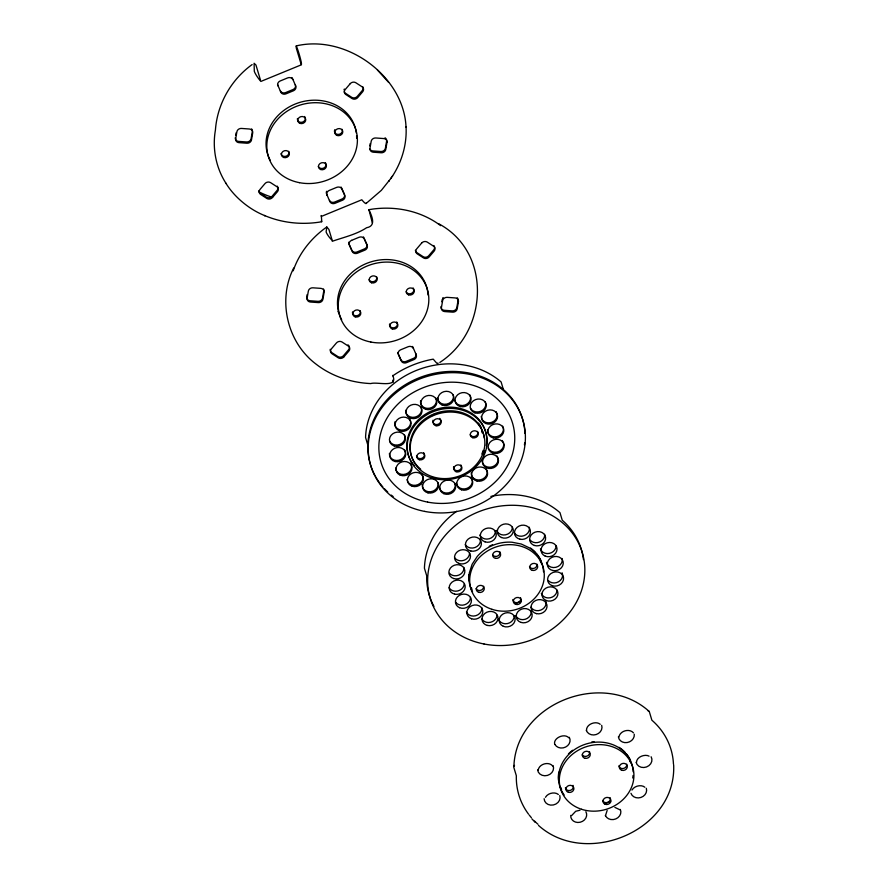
<?xml version="1.0" encoding="UTF-8"?>
<svg xmlns="http://www.w3.org/2000/svg" width="888" height="888" viewBox="0 0 888 888"><rect width="100%" height="100%" fill="white"/><g stroke="black" fill="none" stroke-linecap="round" stroke-linejoin="round"><path stroke-width="1.33" d="M605.416 815.839L607.159 810.433M260.495 80.164L255.955 65.024L254.101 63.27L254.301 71.273A8.07 1.421 54.8 0 0 260.095 80.519L260.872 81.43L301.454 64.769M301.232 64.535C302.93 64.791 294.505 38.251 296.381 48.396L300.921 63.536M513.886 766.488C515.961 703.274 602.663 669.763 648.862 711.155M586.502 730.558C586.025 724.131 595.915 720.545 600.221 724.286M440.659 225.652A91.076 79.432 -16.7 0 0 373.049 209.024L368.909 209.679C371.783 215.884 376.612 226.04 366.6 227.728C356.377 234.543 342.513 237.629 332.234 241.303M441.025 306.482L441.014 306.56A4.04 3.519 -16.7 0 0 444.366 310.312L452.258 310.878A4.04 3.519 -16.7 0 0 456.821 307.603L458.075 300.311A4.04 3.519 -16.7 0 0 457.209 297.758M235.72 135.198L236.119 132.823M306.737 296.936L307.148 294.561M369.796 145.921L370.207 143.556M441.847 301.742L442.257 299.367M636.474 762.492C636.496 756.676 645.121 753.857 649.073 756.143M293.684 268.032C277.3 300.177 287.179 342.468 316.017 364.102C331.59 376.235 351.149 382.728 370.796 383.572C376.912 381.452 398.845 388.578 392.663 375.391M331.934 239.538L328.904 229.448L326.817 227.006L326.118 231.901A5.383 0.944 54.8 0 0 329.981 238.062L332.168 240.482M538.161 770.085C539.16 763.913 548.673 761.194 552.713 765.967M618.925 736.996C619.924 730.824 629.426 728.105 633.477 732.878M571.639 815.573L575.702 811.266L579.975 810.233M366.056 203.53L381.374 190.321L391.197 177.989L390.798 178.566C401.354 163.57 407.115 145.077 406.027 126.695M439.804 362.437C488.322 331.024 492.03 252.17 438.55 223.665M388.9 181.319L389.432 180.586M392.185 176.546L392.596 175.957M545.454 797.302C548.029 792.806 555.067 791.674 558.341 794.483M631.979 790.065C634.554 785.569 641.591 784.437 644.866 787.245M252.125 64.569C231.058 79.731 217.26 104.14 215.418 130.081C212.177 148.463 215.973 167.999 226.196 183.65M326.817 227.006L324.997 228.272A91.076 79.432 -16.7 0 0 293.184 270.818M392.818 375.791C404.895 367.421 418.792 361.749 433.244 359.152L435.575 361.882A5.383 0.944 54.8 0 0 437.917 363.003M321.323 220.801L321.767 221.756L321.378 216.417L361.805 199.778L362.582 200.688A8.07 1.421 54.8 0 0 366.245 203.163M321.512 221.789C302.431 225.097 282.34 223.11 264.491 215.484M296.204 45.91C346.953 34.022 404.073 76.845 406.038 127.284M614.885 807.392L620.024 809.834M264.724 215.584L265.146 215.751C249.184 209.601 233.955 196.592 225.885 183.172M568.82 737.784C564.28 732.767 552.747 738.283 554.756 744.444M538.483 825.407C586.058 868.242 676.767 830.558 673.648 764.735M531.912 818.847L535.064 822.233M388.556 82.307L377.411 69.997M393.44 382.062L392.762 380.164M415.751 353.424L415.828 353.591A4.04 3.519 -16.7 0 1 413.73 358.264L406.082 361.416A4.04 3.519 -16.7 0 1 400.91 359.729L398.024 353.291A4.04 3.519 -16.7 0 1 397.791 352.481M277.533 84.471L280.797 92.163A4.04 3.519 -16.7 0 0 285.881 93.884L293.506 90.743A4.04 3.519 -16.7 0 0 295.704 86.025L292.441 78.333A4.04 3.519 -16.7 0 0 291.941 77.545M277.988 85.892L277.911 85.725A4.04 3.519 -16.7 0 1 280.009 81.052L287.656 77.9A4.04 3.519 -16.7 0 1 292.818 79.587M326.973 195.182L327.006 195.249A4.04 3.519 -16.7 0 1 329.171 190.465L336.807 187.324A4.04 3.519 -16.7 0 1 341.88 189.044L344.766 195.482A4.04 3.519 -16.7 0 1 342.668 200.155L335.031 203.308A4.04 3.519 -16.7 0 1 329.859 201.62L326.629 193.995A4.04 3.519 -16.7 0 1 326.629 191.275M413.353 348.496L413.32 348.418A4.04 3.519 -16.7 0 0 408.236 346.686L400.61 349.828A4.04 3.519 -16.7 0 0 398.412 354.545L401.298 360.983A4.04 3.519 -16.7 0 0 406.46 362.67L414.108 359.518A4.04 3.519 -16.7 0 0 416.206 354.856L412.942 347.153A4.04 3.519 -16.7 0 0 412.498 346.431M280.386 90.82L280.419 90.909A4.04 3.519 -16.7 0 0 285.503 92.63L293.129 89.488A4.04 3.519 -16.7 0 0 295.327 84.771M321.068 215.495L321.378 216.417M503.374 389.521L501.11 381.951A79.398 69.242 -16.7 0 0 415.895 370.618A79.398 69.242 -16.7 0 0 365.567 437.518L367.832 445.088M372.361 222.899L368.909 209.679M338.073 311.455L338.261 312.088M634.276 734.243A8.07 7.037 -16.7 0 1 627.183 742.546A8.07 7.037 -16.7 0 1 618.381 736.829M601.676 725.341A8.07 7.037 -16.7 0 1 596.225 734.52A8.07 7.037 -16.7 0 1 586.324 730.336M673.459 764.113A79.398 69.242 -16.7 0 0 651.87 720.19L649.45 712.109A9.69 4.151 -49 0 0 647.84 710.689M537.962 824.253A79.398 69.242 -16.7 0 1 534.543 821.056M531.379 817.67A79.398 69.242 -16.7 0 1 529.181 814.984M528.482 814.074A79.398 69.242 -16.7 0 1 516.339 775.757L513.908 767.676A9.69 4.562 1.6 0 1 514.518 765.356M610.622 801.265A37.685 32.856 -16.7 0 1 604.917 803.518M585.869 811.732A8.07 7.037 -16.7 0 1 580.241 822.221A8.07 7.037 -16.7 0 1 570.718 815.406M559.795 795.526A8.07 7.037 -16.7 0 1 553.324 804.972A8.07 7.037 -16.7 0 1 544.122 798.712M620.324 809.423A8.07 7.037 -16.7 0 1 615.75 818.936A8.07 7.037 -16.7 0 1 605.416 815.561M646.32 788.3A8.07 7.037 -16.7 0 1 640.859 797.468A8.07 7.037 -16.7 0 1 630.957 793.284M651.126 756.776A8.07 7.037 -16.7 0 1 646.508 766.966A8.07 7.037 -16.7 0 1 636.108 762.304M569.275 737.284A8.07 7.037 -16.7 0 1 565.634 747.052A8.07 7.037 -16.7 0 1 554.933 744.521M553.013 765.556A8.07 7.037 -16.7 0 1 547.452 775.413A8.07 7.037 -16.7 0 1 537.617 769.918M626.717 764.168A4.04 3.519 -16.7 0 1 623.409 768.475A4.04 3.519 -16.7 0 1 618.825 765.845M564.191 795.038A37.685 32.856 -16.7 0 1 585.025 744.344A37.685 32.856 -16.7 0 1 633.155 771.772M633.055 775.513A37.685 32.856 -16.7 0 1 632.722 777.988M558.585 780.796A37.685 32.856 -16.7 0 1 558.807 772.116M568.442 753.89A37.685 32.856 -16.7 0 1 572.56 750.249M591.674 742.013A37.685 32.856 -16.7 0 1 594.094 741.691M619.069 747.319A37.685 32.856 -16.7 0 1 624.952 752.203M626.595 754.09A37.685 32.856 -16.7 0 1 630.469 760.417M610.2 797.713A4.04 3.519 -16.7 0 1 607.636 802.375A4.04 3.519 -16.7 0 1 602.597 800.432M573.015 785.358A4.04 3.519 -16.7 0 1 570.418 790.353A4.04 3.519 -16.7 0 1 565.379 787.767M589.599 751.836A4.04 3.519 -16.7 0 1 582.206 754.878M629.903 761.06A8.214 7.16 -16.7 0 1 630.669 762.77M561.582 789.687A8.214 7.16 -16.7 0 1 561.216 787.845M582.75 555.122A79.398 69.242 -16.7 0 0 562.248 520.224L559.973 512.654A79.398 69.242 -16.7 0 0 490.886 496.403M582.95 556.232A79.398 69.242 -16.7 0 1 583.46 559.606M433.943 606.404A79.398 69.242 -16.7 0 1 426.706 575.79L424.431 568.22A79.398 69.242 -16.7 0 1 456.732 511.266M499.966 551.87A4.04 3.519 -16.7 0 1 492.574 554.911M468.953 580.841A37.685 32.856 -16.7 0 1 468.853 574.636M489.244 546.275A37.685 32.856 -16.7 0 1 492.574 544.733M530.502 548.074A37.685 32.856 -16.7 0 1 535.331 552.247M536.163 553.169A37.685 32.856 -16.7 0 1 540.836 560.461M483.671 586.269A4.04 3.519 -16.7 0 1 476.035 588.677M556.088 545.765A8.07 7.037 -16.7 0 1 549.295 553.402A8.07 7.037 -16.7 0 1 540.415 548.939M520.99 601.309A37.685 32.856 -16.7 0 1 515.284 603.562M544.644 534.276A8.07 7.037 -16.7 0 1 539.582 542.013A8.07 7.037 -16.7 0 1 530.236 540.204M529.359 527.217A8.07 7.037 -16.7 0 1 524.064 535.686A8.07 7.037 -16.7 0 1 514.341 532.745M537.085 564.213A4.04 3.519 -16.7 0 1 529.492 566.744M512.365 527.195A8.07 7.037 -16.7 0 1 505.572 534.82A8.07 7.037 -16.7 0 1 496.692 530.369M543.523 571.805A37.685 32.856 -16.7 0 0 529.625 547.985L521.312 544.033L511.965 542.224A37.685 32.856 -16.7 0 0 477.178 556.554L472.116 564.291L469.375 572.793A37.685 32.856 -16.7 0 0 472.549 591.93M562.171 558.53A8.07 7.037 -16.7 0 1 555.877 567.31A8.07 7.037 -16.7 0 1 546.486 562.337M520.568 597.757A4.04 3.519 -16.7 0 1 517.493 602.564A4.04 3.519 -16.7 0 1 512.776 599.567M556.998 590.143A8.07 7.037 -16.7 0 1 550.216 597.779A8.07 7.037 -16.7 0 1 541.336 593.328M562.093 572.782A8.07 7.037 -16.7 0 1 558.474 581.829A8.07 7.037 -16.7 0 1 548.185 580.486M531.179 611.233A8.07 7.037 -16.7 0 1 525.119 619.313A8.07 7.037 -16.7 0 1 515.784 615.606M545.942 601.664A8.07 7.037 -16.7 0 1 540.659 610.134A8.07 7.037 -16.7 0 1 530.924 607.192M497.047 615.329A8.07 7.037 -16.7 0 1 490.609 622.266A8.07 7.037 -16.7 0 1 481.895 619.003M514.196 615.95A8.07 7.037 -16.7 0 1 507.414 623.587A8.07 7.037 -16.7 0 1 498.523 619.136M470.474 597.38A8.07 7.037 -16.7 0 1 464.713 604.739A8.07 7.037 -16.7 0 1 455.644 602.208M481.829 607.636A8.07 7.037 -16.7 0 1 475.768 615.717A8.07 7.037 -16.7 0 1 466.422 612.01M480.319 539.038A8.07 7.037 -16.7 0 1 475.036 547.508A8.07 7.037 -16.7 0 1 465.301 544.566M469.563 553.002A8.07 7.037 -16.7 0 1 463.791 560.361A8.07 7.037 -16.7 0 1 454.723 557.819M464.224 584.015A8.07 7.037 -16.7 0 1 457.797 590.953A8.07 7.037 -16.7 0 1 449.073 587.69M463.88 567.365A8.07 7.037 -16.7 0 1 458.819 575.102A8.07 7.037 -16.7 0 1 449.483 573.293M495.293 530.68A8.07 7.037 -16.7 0 1 489.233 538.761A8.07 7.037 -16.7 0 1 479.886 535.053M540.27 561.094A8.214 7.16 -16.7 0 1 541.036 562.803M471.95 589.721A8.214 7.16 -16.7 0 1 471.595 587.889M460.872 464.979A4.04 3.519 -16.7 0 1 458.252 470.585A4.04 3.519 -16.7 0 1 453.613 466.666M481.784 430.835A8.214 7.16 -16.7 0 1 482.018 432.7M477.533 431.368A4.04 3.519 -16.7 0 1 475.524 436.208A4.04 3.519 -16.7 0 1 470.24 434.776M409.535 418.836A8.07 7.037 -16.7 0 1 403.907 429.925A8.07 7.037 -16.7 0 1 394.938 421.8M414.53 465.967A40.371 35.209 -16.7 0 1 437.362 408.891A40.371 35.209 -16.7 0 1 486.291 445.621M484.937 450.893A40.371 35.209 -16.7 0 1 483.361 454.723M486.413 469.241A8.07 7.037 -16.7 0 1 480.785 479.731A8.07 7.037 -16.7 0 1 471.262 472.927M496.98 455.977A8.07 7.037 -16.7 0 1 492.363 466.799A8.07 7.037 -16.7 0 1 482.151 460.805M496.059 411.599A8.07 7.037 -16.7 0 1 491.453 422.422A8.07 7.037 -16.7 0 1 481.229 416.428M502.63 426.107A8.07 7.037 -16.7 0 1 497.003 436.607A8.07 7.037 -16.7 0 1 487.479 429.792M502.231 440.515A8.07 7.037 -16.7 0 1 499.611 451.126A8.07 7.037 -16.7 0 1 488.322 448.207M469.819 394.794A8.07 7.037 -16.7 0 1 465.201 404.984A8.07 7.037 -16.7 0 1 454.8 400.322M485.281 401.798A8.07 7.037 -16.7 0 1 480.708 411.299A8.07 7.037 -16.7 0 1 470.374 407.936M453.18 394.672A8.07 7.037 -16.7 0 1 446.708 404.118A8.07 7.037 -16.7 0 1 437.507 397.846M435.93 398.201A8.07 7.037 -16.7 0 1 429.326 408.28A8.07 7.037 -16.7 0 1 420.568 400.71M404.517 434.887A8.07 7.037 -16.7 0 1 399.955 444.389A8.07 7.037 -16.7 0 1 389.61 441.025M420.779 406.615A8.07 7.037 -16.7 0 1 415.151 417.105A8.07 7.037 -16.7 0 1 405.627 410.3M410.456 463.214A8.07 7.037 -16.7 0 1 405.838 474.037A8.07 7.037 -16.7 0 1 395.626 468.043M404.562 449.75A8.07 7.037 -16.7 0 1 398.934 460.239A8.07 7.037 -16.7 0 1 389.41 453.424M455.011 483.438A8.07 7.037 -16.7 0 1 448.54 492.884A8.07 7.037 -16.7 0 1 439.349 486.613M470.818 477.189A8.07 7.037 -16.7 0 1 467.255 488.267A8.07 7.037 -16.7 0 1 456.421 483.128M421.467 473.604A8.07 7.037 -16.7 0 1 417.904 484.67A8.07 7.037 -16.7 0 1 407.07 479.531M438.039 482.772A8.07 7.037 -16.7 0 1 430.713 491.741A8.07 7.037 -16.7 0 1 422.222 484.737M483.172 450.383A37.685 32.856 -16.7 0 1 481.84 454.023M420.679 469.219A37.685 32.856 -16.7 0 1 431.146 415.184A37.685 32.856 -16.7 0 1 484.271 438.017M439.726 418.348A4.04 3.519 -16.7 0 1 438.75 423.998A4.04 3.519 -16.7 0 1 432.956 422.1M432.845 421.19A4.04 3.519 -16.7 0 1 433 420.257M431.435 415.961A8.214 7.16 -16.7 0 1 435.198 414.03M423.609 452.658A4.04 3.519 -16.7 0 1 422.033 458.23A4.04 3.519 -16.7 0 1 416.505 455.833M478.477 423.143A37.685 32.856 -16.7 0 1 481.063 427.383M375.069 475.702A79.398 69.242 -16.7 0 1 427.983 374.803A79.398 69.242 -16.7 0 1 524.963 433.433M524.708 442.601A79.398 69.242 -16.7 0 1 524.431 444.899M393.129 496.547A79.398 69.242 -16.7 0 1 391.264 495.093M387.723 492.008A79.398 69.242 -16.7 0 1 384.426 488.722M382.883 486.99A79.398 69.242 -16.7 0 1 379.986 483.405M379.309 482.484A79.398 69.242 -16.7 0 1 375.624 476.701M277.256 186.125A4.04 3.519 -16.7 0 1 277.078 190.398L272.072 196.27A4.04 3.519 -16.7 0 1 266.611 197.291L260.217 193.151A4.04 3.519 -16.7 0 1 258.752 190.864M386.313 139.15A4.04 3.519 -16.7 0 1 386.646 140.937L385.392 148.229A4.04 3.519 -16.7 0 1 380.83 151.504L373.016 150.949A4.04 3.519 -16.7 0 1 369.852 148.995M385.015 137.807A4.04 3.519 -16.7 0 1 385.769 138.395M235.276 137.74A4.04 3.519 -16.7 0 0 238.639 141.403L246.542 141.958A4.04 3.519 -16.7 0 0 251.082 138.772L252.347 131.491A4.04 3.519 -16.7 0 0 251.559 128.915M341.059 187.068A4.04 3.519 -16.7 0 1 341.503 187.779L344.389 194.217A4.04 3.519 -16.7 0 1 342.291 198.89L334.654 202.042A4.04 3.519 -16.7 0 1 329.481 200.355M344.189 91.764A4.04 3.519 -16.7 0 0 345.377 93.196L351.748 97.336A4.04 3.519 -16.7 0 0 357.298 96.37L362.304 90.487A4.04 3.519 -16.7 0 0 362.926 86.935M344.022 89.943A4.04 3.519 -16.7 0 1 344.333 89.033M342.158 129.337A4.04 3.519 -16.7 0 1 338.339 134.432A4.04 3.519 -16.7 0 1 334.776 129.681M271.839 197.169A87.468 76.279 -16.7 0 1 259.618 192.174M304.606 116.483A4.04 3.519 -16.7 0 1 302.32 122.189A4.04 3.519 -16.7 0 1 297.425 118.515M325.286 162.626A4.04 3.519 -16.7 0 1 323.976 167.932A4.04 3.519 -16.7 0 1 318.337 166.467M288.733 151.326A4.04 3.519 -16.7 0 1 285.947 156.255A4.04 3.519 -16.7 0 1 281.03 153.513M270.218 160.273A45.754 39.905 -16.7 0 1 299.145 102.608A45.754 39.905 -16.7 0 1 356.354 133.067M356.588 135.62A45.754 39.905 -16.7 0 1 356.632 138.206M360.173 310.7A4.04 3.519 -16.7 0 1 356.865 315.74A4.04 3.519 -16.7 0 1 352.492 311.954M396.725 321.989A4.04 3.519 -16.7 0 1 394.439 327.694A4.04 3.519 -16.7 0 1 389.543 324.031M413.098 287.923A4.04 3.519 -16.7 0 1 411.788 293.229A4.04 3.519 -16.7 0 1 406.138 291.775M348.718 242.202A4.04 3.519 -16.7 0 0 348.973 243.834L351.859 250.272A4.04 3.519 -16.7 0 0 356.932 251.992L364.568 248.851A4.04 3.519 -16.7 0 0 366.766 244.133L363.88 237.695A4.04 3.519 -16.7 0 0 363.381 236.918M376.545 276.634A4.04 3.519 -16.7 0 1 374.259 281.385A4.04 3.519 -16.7 0 1 369.086 279.698M442.59 298.379A4.04 3.519 -16.7 0 1 443.156 297.558M330.214 349.306A4.04 3.519 -16.7 0 0 331.657 352.525L338.051 356.665A4.04 3.519 -16.7 0 0 343.501 355.644L348.518 349.772A4.04 3.519 -16.7 0 0 347.985 344.855M433.855 245.532A4.04 3.519 -16.7 0 1 433.744 249.861L428.782 255.666A4.04 3.519 -16.7 0 1 423.176 256.699L416.805 252.569A4.04 3.519 -16.7 0 1 415.406 250.238M323.51 289.055A4.04 3.519 -16.7 0 1 323.776 290.864L322.522 298.146A4.04 3.519 -16.7 0 1 317.971 301.332L310.079 300.766A4.04 3.519 -16.7 0 1 306.749 298.035M341.647 319.647A45.754 39.905 -16.7 0 1 371.983 261.56A45.754 39.905 -16.7 0 1 428.027 294.994M235.686 138.828L235.653 139.005A4.04 3.519 -16.7 0 0 239.016 142.657L246.919 143.223A4.04 3.519 -16.7 0 0 251.471 140.038L252.725 132.756A4.04 3.519 -16.7 0 0 249.373 129.004L241.481 128.438A4.04 3.519 -16.7 0 0 236.907 131.713L235.686 138.828M307.115 298.19L307.093 298.379A4.04 3.519 -16.7 0 0 310.456 302.031L318.359 302.597A4.04 3.519 -16.7 0 0 322.899 299.4L324.153 292.13A4.04 3.519 -16.7 0 0 320.812 288.367L312.909 287.812A4.04 3.519 -16.7 0 0 308.347 291.086L307.115 298.19M387.024 142.202L385.769 149.495A4.04 3.519 -16.7 0 1 381.207 152.769L373.304 152.203A4.04 3.519 -16.7 0 1 369.952 148.451L371.217 141.17A4.04 3.519 -16.7 0 1 375.757 137.984L383.66 138.55A4.04 3.519 -16.7 0 1 387.024 142.202M458.452 301.576L457.198 308.869A4.04 3.519 -16.7 0 1 452.636 312.143L444.744 311.577A4.04 3.519 -16.7 0 1 441.392 307.825L442.646 300.544A4.04 3.519 -16.7 0 1 447.197 297.358L455.1 297.913A4.04 3.519 -16.7 0 1 458.452 301.576M350.227 83.672L345.221 89.544A4.04 3.519 -16.7 0 0 345.754 94.461L352.125 98.59A4.04 3.519 -16.7 0 0 357.675 97.636L362.681 91.753A4.04 3.519 -16.7 0 0 362.082 86.791L355.688 82.651A4.04 3.519 -16.7 0 0 350.227 83.672M272.572 197.38L272.45 197.536A4.04 3.519 -16.7 0 1 266.988 198.557L260.606 194.417A4.04 3.519 -16.7 0 1 259.995 189.455L265.001 183.572A4.04 3.519 -16.7 0 1 270.551 182.617L276.934 186.746A4.04 3.519 -16.7 0 1 277.456 191.664L272.572 197.38M421.667 243.046L416.65 248.918A4.04 3.519 -16.7 0 0 417.182 253.824L423.565 257.964A4.04 3.519 -16.7 0 0 429.104 256.998L434.121 251.126A4.04 3.519 -16.7 0 0 433.511 246.165L427.128 242.024A4.04 3.519 -16.7 0 0 421.667 243.046M344.011 356.754L343.878 356.909A4.04 3.519 -16.7 0 1 338.428 357.92L332.034 353.779A4.04 3.519 -16.7 0 1 331.424 348.829L336.441 342.946A4.04 3.519 -16.7 0 1 341.991 341.98L348.362 346.12A4.04 3.519 -16.7 0 1 348.895 351.026L344.011 356.754M351.637 240.348L351.448 240.426A4.04 3.519 -16.7 0 0 349.35 245.099L352.236 251.537A4.04 3.519 -16.7 0 0 357.309 253.258L364.946 250.116A4.04 3.519 -16.7 0 0 367.144 245.399L364.258 238.961A4.04 3.519 -16.7 0 0 359.085 237.274L351.637 240.348M621.911 770.318A4.04 3.519 -16.7 0 0 627.283 766.067A4.04 3.519 -16.7 0 0 620.812 764.313A4.04 3.519 -16.7 0 0 621.911 770.318M581.54 809.268A37.685 32.856 -16.7 0 0 633.71 771.839A37.685 32.856 -16.7 0 0 574.614 752.58A37.685 32.856 -16.7 0 0 581.54 809.268M605.15 804.262A4.04 3.519 -16.7 0 0 610.955 800.51A4.04 3.519 -16.7 0 0 604.784 798.134A4.04 3.519 -16.7 0 0 605.15 804.262M568.42 792.296A4.04 3.519 -16.7 0 0 573.87 788.122A4.04 3.519 -16.7 0 0 567.443 786.257A4.04 3.519 -16.7 0 0 568.42 792.296M585.159 758.308A4.04 3.519 -16.7 0 0 590.165 753.723A4.04 3.519 -16.7 0 0 583.516 752.436A4.04 3.519 -16.7 0 0 585.159 758.308M483.993 643.989A79.398 69.242 -16.7 0 0 582.65 553.868A79.398 69.242 -16.7 0 0 452.059 528.382A79.398 69.242 -16.7 0 0 483.993 643.989M495.526 558.352A4.04 3.519 -16.7 0 0 500.532 553.757A4.04 3.519 -16.7 0 0 493.895 552.48A4.04 3.519 -16.7 0 0 495.526 558.352M545.177 556.088A8.07 7.037 -16.7 0 0 557.031 548.917A8.07 7.037 -16.7 0 0 544.899 543.8A8.07 7.037 -16.7 0 0 545.177 556.088M478.787 592.329A4.04 3.519 -16.7 0 0 484.238 588.167A4.04 3.519 -16.7 0 0 477.811 586.302A4.04 3.519 -16.7 0 0 478.787 592.329M532.289 570.351A4.04 3.519 -16.7 0 0 537.651 566.1A4.04 3.519 -16.7 0 0 531.179 564.346A4.04 3.519 -16.7 0 0 532.289 570.351M534.409 545.454A8.07 7.037 -16.7 0 0 545.587 537.429A8.07 7.037 -16.7 0 0 532.922 533.3A8.07 7.037 -16.7 0 0 534.409 545.454M491.919 609.301A37.685 32.856 -16.7 0 0 544.078 571.872A37.685 32.856 -16.7 0 0 484.981 552.614A37.685 32.856 -16.7 0 0 491.919 609.301M519.88 539.183A8.07 7.037 -16.7 0 0 530.303 530.369A8.07 7.037 -16.7 0 0 517.193 527.272A8.07 7.037 -16.7 0 0 519.88 539.183M501.465 537.518A8.07 7.037 -16.7 0 0 513.308 530.347A8.07 7.037 -16.7 0 0 501.176 525.219A8.07 7.037 -16.7 0 0 501.465 537.518M515.517 604.295A4.04 3.519 -16.7 0 0 521.323 600.543A4.04 3.519 -16.7 0 0 515.151 598.168A4.04 3.519 -16.7 0 0 515.517 604.295M552.691 570.496A8.07 7.037 -16.7 0 0 563.114 561.682A8.07 7.037 -16.7 0 0 550.005 558.585A8.07 7.037 -16.7 0 0 552.691 570.496M546.098 600.477A8.07 7.037 -16.7 0 0 557.953 593.306A8.07 7.037 -16.7 0 0 545.82 588.178A8.07 7.037 -16.7 0 0 546.098 600.477M552.358 585.725A8.07 7.037 -16.7 0 0 563.536 577.711A8.07 7.037 -16.7 0 0 550.871 573.581A8.07 7.037 -16.7 0 0 552.358 585.725M520.956 622.41A8.07 7.037 -16.7 0 0 532.134 614.385A8.07 7.037 -16.7 0 0 519.469 610.256A8.07 7.037 -16.7 0 0 520.956 622.41M536.463 613.63A8.07 7.037 -16.7 0 0 546.886 604.817A8.07 7.037 -16.7 0 0 533.788 601.72A8.07 7.037 -16.7 0 0 536.463 613.63M487.434 625.452A8.07 7.037 -16.7 0 0 497.857 616.638A8.07 7.037 -16.7 0 0 484.748 613.541A8.07 7.037 -16.7 0 0 487.434 625.452M503.296 626.284A8.07 7.037 -16.7 0 0 515.14 619.114A8.07 7.037 -16.7 0 0 503.019 613.985A8.07 7.037 -16.7 0 0 503.296 626.284M459.573 607.703A8.07 7.037 -16.7 0 0 471.428 600.532A8.07 7.037 -16.7 0 0 459.296 595.404A8.07 7.037 -16.7 0 0 459.573 607.703M471.595 618.814A8.07 7.037 -16.7 0 0 482.772 610.789A8.07 7.037 -16.7 0 0 470.107 606.67A8.07 7.037 -16.7 0 0 471.595 618.814M454.612 594.139A8.07 7.037 -16.7 0 0 465.046 585.325A8.07 7.037 -16.7 0 0 451.937 582.228A8.07 7.037 -16.7 0 0 454.612 594.139M458.663 563.325A8.07 7.037 -16.7 0 0 470.507 556.154A8.07 7.037 -16.7 0 0 458.375 551.026A8.07 7.037 -16.7 0 0 458.663 563.325M470.84 551.004A8.07 7.037 -16.7 0 0 481.263 542.191A8.07 7.037 -16.7 0 0 468.165 539.094A8.07 7.037 -16.7 0 0 470.84 551.004M485.059 541.858A8.07 7.037 -16.7 0 0 496.237 533.832A8.07 7.037 -16.7 0 0 483.572 529.714A8.07 7.037 -16.7 0 0 485.059 541.858M453.646 578.543A8.07 7.037 -16.7 0 0 464.824 570.518A8.07 7.037 -16.7 0 0 452.159 566.389A8.07 7.037 -16.7 0 0 453.646 578.543M472.849 437.751A4.04 3.519 -16.7 0 0 478.21 433.499A4.04 3.519 -16.7 0 0 471.739 431.746A4.04 3.519 -16.7 0 0 472.849 437.751M399.223 430.724A8.07 7.037 -16.7 0 0 411.066 423.554A8.07 7.037 -16.7 0 0 398.945 418.426A8.07 7.037 -16.7 0 0 399.223 430.724M411.399 418.403A8.07 7.037 -16.7 0 0 421.833 409.59A8.07 7.037 -16.7 0 0 408.724 406.493A8.07 7.037 -16.7 0 0 411.399 418.403M425.618 409.257A8.07 7.037 -16.7 0 0 436.796 401.232A8.07 7.037 -16.7 0 0 424.131 397.114A8.07 7.037 -16.7 0 0 425.618 409.257M395.182 461.538A8.07 7.037 -16.7 0 0 405.605 452.725A8.07 7.037 -16.7 0 0 392.496 449.628A8.07 7.037 -16.7 0 0 395.182 461.538M394.216 445.943A8.07 7.037 -16.7 0 0 405.394 437.917A8.07 7.037 -16.7 0 0 392.729 433.788A8.07 7.037 -16.7 0 0 394.216 445.943M400.144 475.102A8.07 7.037 -16.7 0 0 411.988 467.932A8.07 7.037 -16.7 0 0 399.855 462.815A8.07 7.037 -16.7 0 0 400.144 475.102M493.251 437.895A8.07 7.037 -16.7 0 0 503.674 429.082A8.07 7.037 -16.7 0 0 490.576 425.996A8.07 7.037 -16.7 0 0 493.251 437.895M492.918 453.124A8.07 7.037 -16.7 0 0 504.107 445.11A8.07 7.037 -16.7 0 0 491.441 440.981A8.07 7.037 -16.7 0 0 492.918 453.124M432.478 476.701A37.685 32.856 -16.7 0 0 484.648 439.271A37.685 32.856 -16.7 0 0 425.541 420.013A37.685 32.856 -16.7 0 0 432.478 476.701M485.747 423.487A8.07 7.037 -16.7 0 0 497.591 416.317A8.07 7.037 -16.7 0 0 485.47 411.2A8.07 7.037 -16.7 0 0 485.747 423.487M419.347 459.729A4.04 3.519 -16.7 0 0 424.797 455.566A4.04 3.519 -16.7 0 0 418.381 453.701A4.04 3.519 -16.7 0 0 419.347 459.729M436.086 425.752A4.04 3.519 -16.7 0 0 441.103 421.156A4.04 3.519 -16.7 0 0 434.454 419.88A4.04 3.519 -16.7 0 0 436.086 425.752M424.564 511.388A79.398 69.242 -16.7 0 0 523.21 421.267A79.398 69.242 -16.7 0 0 392.618 395.782A79.398 69.242 -16.7 0 0 424.564 511.388M427.572 502.086A68.631 59.851 -16.7 0 0 512.853 424.187A68.631 59.851 -16.7 0 0 399.966 402.153A68.631 59.851 -16.7 0 0 427.572 502.086M427.994 492.851A8.07 7.037 -16.7 0 0 438.417 484.038A8.07 7.037 -16.7 0 0 425.319 480.941A8.07 7.037 -16.7 0 0 427.994 492.851M412.165 486.213A8.07 7.037 -16.7 0 0 423.343 478.199A8.07 7.037 -16.7 0 0 410.678 474.07A8.07 7.037 -16.7 0 0 412.165 486.213M443.856 493.684A8.07 7.037 -16.7 0 0 455.711 486.513A8.07 7.037 -16.7 0 0 443.578 481.385A8.07 7.037 -16.7 0 0 443.856 493.684M461.516 489.81A8.07 7.037 -16.7 0 0 472.694 481.784A8.07 7.037 -16.7 0 0 460.028 477.666A8.07 7.037 -16.7 0 0 461.516 489.81M477.034 481.03A8.07 7.037 -16.7 0 0 487.457 472.216A8.07 7.037 -16.7 0 0 474.347 469.119A8.07 7.037 -16.7 0 0 477.034 481.03M486.668 467.876A8.07 7.037 -16.7 0 0 498.512 460.706A8.07 7.037 -16.7 0 0 486.38 455.577A8.07 7.037 -16.7 0 0 486.668 467.876M474.98 412.853A8.07 7.037 -16.7 0 0 486.158 404.828A8.07 7.037 -16.7 0 0 473.493 400.699A8.07 7.037 -16.7 0 0 474.98 412.853M460.439 406.582A8.07 7.037 -16.7 0 0 470.862 397.769A8.07 7.037 -16.7 0 0 457.764 394.672A8.07 7.037 -16.7 0 0 460.439 406.582M442.024 404.917A8.07 7.037 -16.7 0 0 453.868 397.746A8.07 7.037 -16.7 0 0 441.747 392.618A8.07 7.037 -16.7 0 0 442.024 404.917M431.024 477.689A40.371 35.209 -16.7 0 0 486.913 437.584A40.371 35.209 -16.7 0 0 423.587 416.949A40.371 35.209 -16.7 0 0 431.024 477.689M456.088 471.695A4.04 3.519 -16.7 0 0 461.893 467.954A4.04 3.519 -16.7 0 0 455.722 465.567A4.04 3.519 -16.7 0 0 456.088 471.695M337.196 135.487A4.04 3.519 -16.7 0 0 342.779 131.48A4.04 3.519 -16.7 0 0 336.452 129.415A4.04 3.519 -16.7 0 0 337.196 135.487M283.772 157.487A4.04 3.519 -16.7 0 0 289.355 153.48A4.04 3.519 -16.7 0 0 283.028 151.415A4.04 3.519 -16.7 0 0 283.772 157.487M300.144 123.421A4.04 3.519 -16.7 0 0 305.727 119.403A4.04 3.519 -16.7 0 0 299.4 117.349A4.04 3.519 -16.7 0 0 300.144 123.421M320.823 169.564A4.04 3.519 -16.7 0 0 326.407 165.545A4.04 3.519 -16.7 0 0 320.08 163.481A4.04 3.519 -16.7 0 0 320.823 169.564M299.445 182.673A45.754 39.905 -16.7 0 0 356.099 130.569A45.754 39.905 -16.7 0 0 280.752 116.139A45.754 39.905 -16.7 0 0 299.445 182.673M408.635 294.86A4.04 3.519 -16.7 0 0 414.219 290.853A4.04 3.519 -16.7 0 0 407.892 288.789A4.04 3.519 -16.7 0 0 408.635 294.86M355.2 316.861A4.04 3.519 -16.7 0 0 360.794 312.842A4.04 3.519 -16.7 0 0 354.456 310.778A4.04 3.519 -16.7 0 0 355.2 316.861M392.263 328.926A4.04 3.519 -16.7 0 0 397.846 324.919A4.04 3.519 -16.7 0 0 391.519 322.855A4.04 3.519 -16.7 0 0 392.263 328.926M371.573 282.784A4.04 3.519 -16.7 0 0 377.167 278.777A4.04 3.519 -16.7 0 0 370.829 276.712A4.04 3.519 -16.7 0 0 371.573 282.784M370.873 342.046A45.754 39.905 -16.7 0 0 427.528 289.943A45.754 39.905 -16.7 0 0 352.192 275.502A45.754 39.905 -16.7 0 0 370.873 342.046"/></g></svg>
